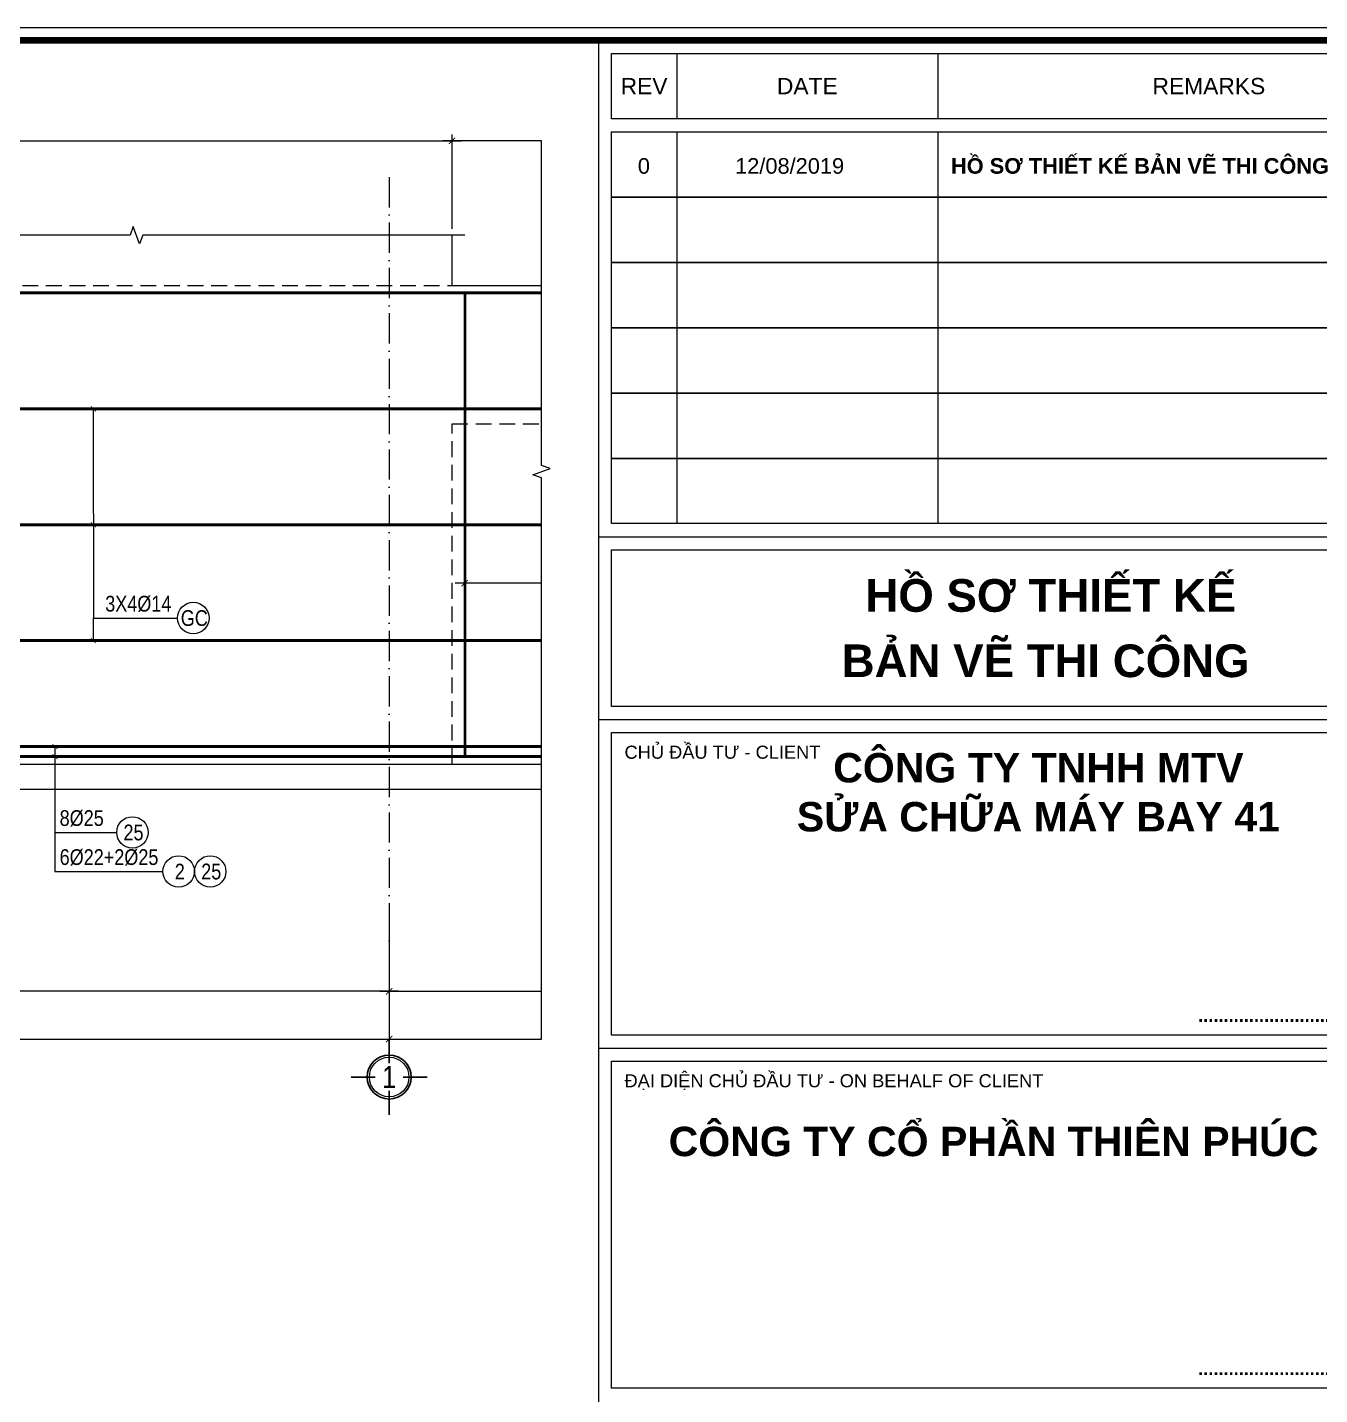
# Model space of a CAD drawing. Header units: millimetres. Extents: x 3014920 to 3563667, y -1638653 to -1356471.
# Drawn here: x 3404788 to 3409919, y -1611492 to -1606064 of the extents above; entities that cross this region are included whole.
import ezdxf
from ezdxf.enums import TextEntityAlignment as Align
from ezdxf.xclip import XClip

# ---------------------------------------------------------------- set-up
doc = ezdxf.new("R2010")
doc.units = ezdxf.units.MM
doc.header["$MEASUREMENT"] = 0
doc.header["$XCLIPFRAME"] = 0
doc.header["$PDMODE"] = 2
for name, pattern in [('6 TANG DIEN HINH 14-15$0$ACAD_ISO10W100', [18, 12, -3, 0, -3]), ('ACAD_ISO04W100', [30, 24, -3, 0, -3]), ('HIDDEN', [0.375, 0.25, -0.125])]:
    doc.linetypes.add(name, pattern=pattern)
doc.layers.get('0').update_dxf_attribs({"lineweight": 9})
doc.layers.get('Defpoints').update_dxf_attribs({"color": 10, "lineweight": 0})
for name, color, linetype, lineweight in [('2', 2, 'Continuous', 20), ('CDAI', 21, 'Continuous', 40), ('CTHEP', 50, 'Continuous', 50), ('DBAO', 90, 'Continuous', 13), ('DGIONG', 130, 'Continuous', 13), ('KTH', 154, 'Continuous', 9), ('Net khuat', 8, 'HIDDEN', 13), ('TEXT', 7, 'Continuous', 15), ('TRUC', 251, 'ACAD_ISO04W100', 9)]:
    doc.layers.add(name, color=color, linetype=linetype, lineweight=lineweight)
doc.layers.add('8', color=8, linetype='Continuous')
doc.layers.add('CHG_XX_Khung ten$0$TKTC', color=1, linetype='Continuous')
doc.styles.add('CHG_XX_Khung ten$0$A1 BORDER$0$ARIAL', font='arial.ttf')
doc.styles.add('CHG_XX_Khung ten$0$A1 BORDER$0$Title Block DD$0$ARIAL', font='arial.ttf')
doc.styles.add('CHG_XX_Khung ten$0$A1 BORDER$0$Title Block DD$0$Arial - Bold', font='arialbd.ttf', dxfattribs={"height": 2.5})
doc.styles.add('CHG_XX_Khung ten$0$arial', font='arial.ttf')
doc.styles.add('CHG_XX_Khung ten$0$Arial - Bold', font='arialbd.ttf')
doc.styles.add('CHG_XX_Khung ten$0$ArialB', font='arialbd.ttf')
doc.styles.add('HELVECONDENSE', font='VHELVCN_0.TTF')
doc.styles.add('Star-HelCon', font='VHELVCN_0.TTF')
doc.styles.add('TTP-HelCon', font='VHELVCN_0.TTF')
doc.styles.add('VNI-HELVE-CONDENSE', font='VHELVCN_0.TTF')
doc.dimstyles.new('kc-25', dxfattribs={"dimtxt": 62.5, "dimasz": 20, "dimexe": 20, "dimexo": 50, "dimgap": 25, "dimtad": 3, "dimdec": 0, "dimzin": 0, "dimdsep": 46, "dimtxsty": 'VNI-HELVE-CONDENSE', "dimblk": 'DIM', "dimcen": 2.5, "dimclrd": 256, "dimclre": 154, "dimclrt": 7, "dimaunit": 1, "dimadec": 0, "dimazin": 0, "dimtfac": 1, "dimtdec": 0, "dimtix": 1, "dimtmove": 0, "dimatfit": 3, "dimldrblk": 'DOT', "dimfxl": 1, "dimtolj": 1, "dimtzin": 0, "dimarcsym": 0})
doc.dimstyles.new('TTP-25', dxfattribs={"dimscale": 25, "dimtxt": 2.5, "dimasz": 1, "dimexe": 1, "dimexo": 1, "dimgap": 0.09, "dimtad": 0, "dimdec": 4, "dimrnd": 1, "dimzin": 9, "dimdsep": 46, "dimtxsty": 'TTP-HelCon', "dimblk": 'ARCHTICK', "dimcen": 0.09, "dimdle": 1.5, "dimclrd": 256, "dimclre": 256, "dimclrt": 7, "dimadec": 0, "dimazin": 0, "dimtfac": 1, "dimtdec": 4, "dimtmove": 0, "dimatfit": 3, "dimldrblk": 'ARCHTICK', "dimfxl": 1, "dimtvp": 1, "dimtolj": 1, "dimtzin": 0, "dimarcsym": 0})

# ---------------------------------------------------------------- blocks, each defined once
blk = doc.blocks.new('_ArchTick')
at = {"color": 0, "linetype": 'ByBlock', "const_width": 0.15}
blk.add_lwpolyline([(-0.5, -0.5), (0.5, 0.5)], dxfattribs=at)
blk = doc.blocks.new('*D1833')
at = {"layer": 'Defpoints', "color": 0, "transparency": 16777216}
for p in [(12900, 574), (12900, 300), (16450, 300)]:
    blk.add_point(p, dxfattribs=at)
at = {"layer": 'KTH', "lineweight": -2, "transparency": 16777216}
for p, q in [((12900, 325), (12900, 599)), ((16450, 325), (16450, 599)), ((16487.5, 574), (12862.5, 574))]:
    blk.add_line(p, q, dxfattribs=at)
at = {"layer": 'KTH', "lineweight": -2, "transparency": 16777216, "xscale": 25, "yscale": 25, "zscale": 25, "rotation": 180}
blk.add_blockref('_ArchTick', (12900, 574), dxfattribs=at)
at = {"layer": 'KTH', "lineweight": -2, "transparency": 16777216, "xscale": 25, "yscale": 25, "zscale": 25}
blk.add_blockref('_ArchTick', (16450, 574), dxfattribs=at)
at = {"layer": 'KTH', "color": 7, "transparency": 16777216, "insert": (14675, 637.8), "char_height": 62.5, "attachment_point": 5, "style": 'TTP-HelCon'}
blk.add_mtext('\\A1;3550', dxfattribs=at)
blk = doc.blocks.new('*D1607')
at = {"layer": 'Defpoints', "color": 0, "transparency": 16777216}
for p in [(71625, -883.8), (74725.1, -883.8), (71625, -1182.1)]:
    blk.add_point(p, dxfattribs=at)
at = {"layer": 'KTH', "lineweight": -2, "transparency": 16777216}
for p, q in [((71625, -908.8), (71625, -1207.1)), ((74725.1, -908.8), (74725.1, -1207.1)), ((74762.6, -1182.1), (71587.5, -1182.1))]:
    blk.add_line(p, q, dxfattribs=at)
at = {"layer": 'KTH', "lineweight": -2, "transparency": 16777216, "xscale": 25, "yscale": 25, "zscale": 25}
for p, rotation in [((71625, -1182.1), 179.9999999866598), ((74725.1, -1182.1), 359.9999999866598)]:
    blk.add_blockref('_ArchTick', p, dxfattribs=dict(at, rotation=rotation))
at = {"layer": 'KTH', "color": 7, "transparency": 16777216, "insert": (73175.1, -1112.2), "char_height": 62.5, "attachment_point": 5, "rotation": 360, "style": 'TTP-HelCon'}
blk.add_mtext('\\A1;4Þ14a250-3', dxfattribs=at)
blk = doc.blocks.new('*D1611')
at = {"layer": 'Defpoints', "color": 0, "transparency": 16777216}
for p in [(71575, 574), (65425, 300), (71575, 200)]:
    blk.add_point(p, dxfattribs=at)
at = {"layer": 'KTH', "lineweight": -2, "transparency": 16777216}
for p, q in [((65425, 325), (65425, 599)), ((71575, 225), (71575, 599)), ((65387.5, 574), (71612.5, 574))]:
    blk.add_line(p, q, dxfattribs=at)
at = {"layer": 'KTH', "lineweight": -2, "transparency": 16777216, "xscale": 25, "yscale": 25, "zscale": 25, "rotation": 180}
blk.add_blockref('_ArchTick', (65425, 574), dxfattribs=at)
at = {"layer": 'KTH', "lineweight": -2, "transparency": 16777216, "xscale": 25, "yscale": 25, "zscale": 25}
blk.add_blockref('_ArchTick', (71575, 574), dxfattribs=at)
at = {"layer": 'KTH', "color": 7, "transparency": 16777216, "insert": (68500, 637.8), "char_height": 62.5, "attachment_point": 5, "style": 'TTP-HelCon'}
blk.add_mtext('\\A1;6150', dxfattribs=at)
blk = doc.blocks.new('*D1613')
at = {"layer": 'Defpoints', "color": 0, "transparency": 16777216}
for p in [(71325, -2445.3), (64975, -2676.6), (71325, -2991.7)]:
    blk.add_point(p, dxfattribs=at)
at = {"layer": 'KTH', "lineweight": -2, "transparency": 16777216}
for p, q in [((71325, -2470.3), (71325, -3016.7)), ((64975, -2701.6), (64975, -3016.7)), ((64937.5, -2991.7), (71362.5, -2991.7))]:
    blk.add_line(p, q, dxfattribs=at)
at = {"layer": 'KTH', "lineweight": -2, "transparency": 16777216, "xscale": 25, "yscale": 25, "zscale": 25, "rotation": 180}
blk.add_blockref('_ArchTick', (64975, -2991.7), dxfattribs=at)
at = {"layer": 'KTH', "lineweight": -2, "transparency": 16777216, "xscale": 25, "yscale": 25, "zscale": 25}
blk.add_blockref('_ArchTick', (71325, -2991.7), dxfattribs=at)
at = {"layer": 'KTH', "color": 7, "transparency": 16777216, "insert": (68150, -2927.9), "char_height": 62.5, "attachment_point": 5, "style": 'TTP-HelCon'}
blk.add_mtext('\\A1;6350', dxfattribs=at)
blk = doc.blocks.new('*D1614')
at = {"layer": 'Defpoints', "color": 0, "transparency": 16777216}
for p in [(71325, -2445.3), (82475, -2445.3), (82475, -2991.7)]:
    blk.add_point(p, dxfattribs=at)
at = {"layer": 'KTH', "lineweight": -2, "transparency": 16777216}
for p, q in [((71325, -2470.3), (71325, -3016.7)), ((82475, -2470.3), (82475, -3016.7)), ((71287.5, -2991.7), (82512.5, -2991.7))]:
    blk.add_line(p, q, dxfattribs=at)
at = {"layer": 'KTH', "lineweight": -2, "transparency": 16777216, "xscale": 25, "yscale": 25, "zscale": 25, "rotation": 180}
blk.add_blockref('_ArchTick', (71325, -2991.7), dxfattribs=at)
at = {"layer": 'KTH', "lineweight": -2, "transparency": 16777216, "xscale": 25, "yscale": 25, "zscale": 25}
blk.add_blockref('_ArchTick', (82475, -2991.7), dxfattribs=at)
at = {"layer": 'KTH', "color": 7, "transparency": 16777216, "insert": (76900, -2927.9), "char_height": 62.5, "attachment_point": 5, "style": 'TTP-HelCon'}
blk.add_mtext('\\A1;11150', dxfattribs=at)
blk = doc.blocks.new('*D1590')
at = {"layer": 'Defpoints', "color": 0, "transparency": 16777216}
for p in [(71575, 574), (71575, 300), (73175, 300)]:
    blk.add_point(p, dxfattribs=at)
at = {"layer": 'KTH', "lineweight": -2, "transparency": 16777216}
for p, q in [((71575, 325), (71575, 599)), ((73175, 325), (73175, 599)), ((73212.5, 574), (71537.5, 574))]:
    blk.add_line(p, q, dxfattribs=at)
at = {"layer": 'KTH', "lineweight": -2, "transparency": 16777216, "xscale": 25, "yscale": 25, "zscale": 25, "rotation": 180}
blk.add_blockref('_ArchTick', (71575, 574), dxfattribs=at)
at = {"layer": 'KTH', "lineweight": -2, "transparency": 16777216, "xscale": 25, "yscale": 25, "zscale": 25}
blk.add_blockref('_ArchTick', (73175, 574), dxfattribs=at)
at = {"layer": 'KTH', "color": 7, "transparency": 16777216, "insert": (72375, 637.8), "char_height": 62.5, "attachment_point": 5, "style": 'TTP-HelCon'}
blk.add_mtext('\\A1;1600', dxfattribs=at)
blk = doc.blocks.new('dau truc')
blk.add_circle((0, 0), 180)
at = {"layer": '8'}
for p, q in [((0, 127), (0, 345)), ((-127, 0), (-345, 0)), ((345, 0), (127, 0)), ((0, -345), (0, -127))]:
    blk.add_line(p, q, dxfattribs=at)
blk.add_circle((0, 0), 200, dxfattribs=at)
at = {"layer": 'TEXT', "style": 'HELVECONDENSE'}
blk.add_attdef('A', text='', height=233, dxfattribs=at).set_placement((0, 0), align=Align.MIDDLE)
blk = doc.blocks.new('*D1603')
at = {"layer": 'Defpoints', "color": 0, "transparency": 16777216}
for p in [(71325, -2445.3), (68225, -2501.1), (68225, -2802.1)]:
    blk.add_point(p, dxfattribs=at)
at = {"layer": 'KTH', "lineweight": -2, "transparency": 16777216}
for p, q in [((71325, -2470.3), (71325, -2827.1)), ((68225, -2526.1), (68225, -2827.1)), ((71362.5, -2802.1), (68187.5, -2802.1))]:
    blk.add_line(p, q, dxfattribs=at)
at = {"layer": 'KTH', "lineweight": -2, "transparency": 16777216, "xscale": 25, "yscale": 25, "zscale": 25, "rotation": 180}
blk.add_blockref('_ArchTick', (68225, -2802.1), dxfattribs=at)
at = {"layer": 'KTH', "lineweight": -2, "transparency": 16777216, "xscale": 25, "yscale": 25, "zscale": 25}
blk.add_blockref('_ArchTick', (71325, -2802.1), dxfattribs=at)
at = {"layer": 'KTH', "color": 7, "transparency": 16777216, "insert": (69775, -2738.3), "char_height": 62.5, "attachment_point": 5, "style": 'TTP-HelCon'}
blk.add_mtext('\\A1;3100', dxfattribs=at)
blk = doc.blocks.new('DIM')
h = blk.add_hatch(color=1)
h.paths.add_polyline_path([(0.49, 0.29, 1), (0.29, 0.49), (-0.19, 0), (0.19, 0)])
h.paths.add_polyline_path([(0.19, 0), (-0.19, 0), (-0.49, -0.29, 1), (-0.29, -0.49)])
at = {"color": 9}
for p, q in [((-0.19, 0), (-1.5, 0)), ((0.19, 0), (1.5, 0))]:
    blk.add_line(p, q, dxfattribs=at)
at = {"color": 1}
for p, q in [((-0.49, -0.29), (0.29, 0.49)), ((-0.29, -0.49), (0.49, 0.29)), ((-0.19, 0), (0.19, 0))]:
    blk.add_line(p, q, dxfattribs=at)
blk.add_arc((-0.39, -0.39), 0.138, 135, 315, dxfattribs=at)
blk = doc.blocks.new('*D1580')
at = {"layer": 'Defpoints', "color": 0, "transparency": 16777216}
for p in [(71325, -2445.3), (74825, -2501.1), (74825, -2802.1)]:
    blk.add_point(p, dxfattribs=at)
at = {"layer": 'KTH', "lineweight": -2, "transparency": 16777216}
for p, q in [((71325, -2470.3), (71325, -2827.1)), ((74825, -2526.1), (74825, -2827.1)), ((71287.5, -2802.1), (74862.5, -2802.1))]:
    blk.add_line(p, q, dxfattribs=at)
at = {"layer": 'KTH', "lineweight": -2, "transparency": 16777216, "xscale": 25, "yscale": 25, "zscale": 25, "rotation": 180}
blk.add_blockref('_ArchTick', (71325, -2802.1), dxfattribs=at)
at = {"layer": 'KTH', "lineweight": -2, "transparency": 16777216, "xscale": 25, "yscale": 25, "zscale": 25}
blk.add_blockref('_ArchTick', (74825, -2802.1), dxfattribs=at)
at = {"layer": 'KTH', "color": 7, "transparency": 16777216, "insert": (73075, -2738.3), "char_height": 62.5, "attachment_point": 5, "style": 'TTP-HelCon'}
blk.add_mtext('\\A1;3500', dxfattribs=at)
blk = doc.blocks.new('CHG_XX_Khung ten')
for p, q in [((687, 577), (687, 17)), ((687, 501), (824, 501)), ((687, 473), (824, 473)), ((687, 422.69), (824, 422.69))]:
    blk.add_line(p, q)
at = {"linetype": 'Continuous'}
for p, q in [((699, 575), (699, 565)), ((739, 575), (739, 565)), ((699, 563), (699, 503)), ((739, 563), (739, 503))]:
    blk.add_line(p, q, dxfattribs=at)
blk.add_lwpolyline([(15, 579), (826, 579), (826, 15), (15, 15)], close=True)
at = {"color": 4, "linetype": 'Continuous', "const_width": 1}
blk.add_lwpolyline([(17, 577), (824, 577), (824, 17), (17, 17)], close=True, dxfattribs=at)
at = {"linetype": 'Continuous'}
for points in [[(822, 565), (689, 565), (689, 575), (822, 575)], [(822, 553), (689, 553), (689, 563), (822, 563)], [(822, 543), (689, 543), (689, 553), (822, 553)], [(822, 533), (689, 533), (689, 543), (822, 543)], [(822, 523), (689, 523), (689, 533), (822, 533)], [(822, 513), (689, 513), (689, 523), (822, 523)], [(822, 503), (689, 503), (689, 513), (822, 513)], [(689, 499), (822, 499), (822, 475), (689, 475)]]:
    blk.add_lwpolyline(points, close=True, dxfattribs=at)
for s, height, style, p in [('REV', 2.5, 'CHG_XX_Khung ten$0$A1 BORDER$0$ARIAL', (694, 570)), ('DATE', 2.5, 'CHG_XX_Khung ten$0$A1 BORDER$0$ARIAL', (719, 570)), ('REMARKS', 2.5, 'CHG_XX_Khung ten$0$A1 BORDER$0$ARIAL', (780.5, 570)), ('12/08/2019', 2.389, 'CHG_XX_Khung ten$0$arial', (716.29, 557.78)), ('0', 2.39, 'CHG_XX_Khung ten$0$arial', (693.97, 557.78))]:
    blk.add_text(s, height=height, dxfattribs=dict(style=style)).set_placement(p, align=Align.MIDDLE_CENTER)
for s, height, style, p in [('HỒ SƠ THIẾT KẾ BẢN VẼ THI CÔNG', 2.3887, 'CHG_XX_Khung ten$0$ArialB', (741, 557.78)), ('CHỦ ĐẦU TƯ - CLIENT', 2, 'CHG_XX_Khung ten$0$A1 BORDER$0$Title Block DD$0$ARIAL', (691, 468)), ('ĐẠI DIỆN CHỦ ĐẦU TƯ - ON BEHALF OF CLIENT ', 2, 'CHG_XX_Khung ten$0$A1 BORDER$0$Title Block DD$0$ARIAL', (691, 417.69))]:
    blk.add_text(s, height=height, dxfattribs=dict(style=style)).set_placement(p, align=Align.MIDDLE_LEFT)
at = {"style": 'CHG_XX_Khung ten$0$A1 BORDER$0$Title Block DD$0$Arial - Bold'}
for p in [(820, 427.69), (820, 373.62)]:
    blk.add_text('.....................................................', height=2, dxfattribs=at).set_placement(p, align=Align.MIDDLE_RIGHT)
at = {"layer": 'CHG_XX_Khung ten$0$TKTC', "style": 'CHG_XX_Khung ten$0$Arial - Bold'}
for s, p in [('HỒ SƠ THIẾT KẾ', (756.29, 492)), ('BẢN VẼ THI CÔNG', (755.5, 482))]:
    blk.add_text(s, height=5, dxfattribs=at).set_placement(p, align=Align.MIDDLE_CENTER)
at = {"ltscale": 10, "char_height": 4.5, "attachment_point": 2, "style": 'CHG_XX_Khung ten$0$A1 BORDER$0$Title Block DD$0$Arial - Bold', "bg_fill": 2}
for s, insert, width in [('CÔNG TY TNHH MTV\\PSỬA CHỮA MÁY BAY 41', (754.39, 467.87), 83.001), ('CÔNG TY CỔ PHẦN THIÊN PHÚC ĐIỀN', (755.91, 410.64), 121.2929)]:
    blk.add_mtext(s, dxfattribs=dict(at, insert=insert, width=width))
at = {"linetype": 'Continuous'}
for points in [[(689, 471), (822, 471), (822, 424.69), (689, 424.69)], [(689, 420.69), (822, 420.69), (822, 370.62), (689, 370.62)]]:
    blk.add_lwpolyline(points, close=True, dxfattribs=at)
blk = doc.blocks.new('2Y-30')
at = {"layer": 'CTHEP'}
blk.add_line((49527.12206, -515), (4760.76516, -515), dxfattribs=at)
blk.add_lwpolyline([(4707.31066, -529.99859), (4707.31066, -30), (49599.99998, -30)], dxfattribs=at)
at = {"layer": 'DBAO', "linetype": 'Continuous'}
blk.add_line((13199.99998, 0), (16199.99998, 0), dxfattribs=at)
at = {"layer": 'KTH'}
dim = blk.add_linear_dim(base=(12899.99998, 574.00461), p1=(16449.99998, 300), p2=(12899.99998, 300), dimstyle='TTP-25', override={"dimtmove": 1}, dxfattribs=at)
dim.commit()
dim.dimension.update_dxf_attribs({"geometry": '*D1833', "text_midpoint": (14674.99998, 637.83794)})
blk = doc.blocks.new('2Y-29')
at = {"layer": 'CDAI'}
blk.add_lwpolyline([(71625.02751, -30), (71625.02751, -1870)], dxfattribs=at)
at = {"layer": 'CTHEP'}
for p, q in [((82396.41101, -489.99841), (8878.4469, -489.99842)), ((82396.41101, -949.99894), (8878.4469, -949.99894)), ((82396.41101, -1409.99947), (8878.4469, -1409.99947))]:
    blk.add_line(p, q, dxfattribs=at)
for points in [[(8854.99241, -529.99859), (8854.99241, -30), (82444.99991, -30)], [(54492.90498, -1870), (82444.99991, -1870), (82444.99991, -1170)], [(68224.99358, -1831.05413), (74825.02138, -1831.05413)], [(8854.9924, -1870), (54492.90498, -1870)]]:
    blk.add_lwpolyline(points, dxfattribs=at)
at = {"layer": 'DBAO', "linetype": 'Continuous'}
for p, q in [((71574.99992, 0), (71574.99992, 200)), ((16899.99991, -1900), (55974.98808, -1900)), ((55974.9879, -1900), (82474.99991, -1900))]:
    blk.add_line(p, q, dxfattribs=at)
at = {"layer": 'DBAO'}
blk.add_line((71574.99992, 0), (73155.0843, 0), dxfattribs=at)
at = {"layer": 'DBAO', "linetype": 'Continuous', "flags": 128}
for points in [[(55974.98808, -2000), (82474.99991, -2000), (82474.99991, 0)], [(16899.99991, -2000), (55974.98828, -2000)]]:
    blk.add_lwpolyline(points, dxfattribs=at)
at = {"layer": 'DGIONG', "linetype": 'Continuous', "flags": 128}
blk.add_lwpolyline([(71624.99992, 200), (70346.48052, 200), (70333.98052, 165.65653), (70308.98052, 234.34347), (70296.48052, 200), (68974.98492, 200)], dxfattribs=at)
at = {"layer": 'DGIONG'}
for centre in [(70547.23233, -1320.57282), (70305.78768, -2171.66908), (70489.48068, -2326.65003), (70614.48068, -2326.65003)]:
    blk.add_circle(centre, 62.5, dxfattribs=at)
at = {"layer": 'Net khuat', "ltscale": 250}
for p, q in [((69024.99992, 0), (71574.99992, 0)), ((71575.0275, -1900), (71575.0275, -550)), ((71575.0275, -550), (82175.01817, -550))]:
    blk.add_line(p, q, dxfattribs=at)
at = {"layer": 'TRUC', "linetype": '6 TANG DIEN HINH 14-15$0$ACAD_ISO10W100', "ltscale": 10, "elevation": 0}
blk.add_lwpolyline([(71324.99991, 429.57332), (71324.99991, -2641.26711)], dxfattribs=at)
at = {"layer": '2', "ltscale": 300}
ref = blk.add_blockref('dau truc', (71324.99991, -3142.60952), dxfattribs=dict(at, xscale=0.436713129747659, yscale=0.436713129747659, zscale=0.436713129747659))
ref.add_attrib('A', '1', dxfattribs={"layer": 'TEXT', "height": 87.5, "style": 'HELVECONDENSE'}).set_placement((71324.99991, -3142.60952), align=Align.MIDDLE)
at = {"layer": 'TEXT', "style": 'TTP-HelCon'}
for s, p in [('3X4Þ14', (70197.66147, -1294.71982)), ('8Þ25', (70016.6728, -2145.81608, 0)), ('6Þ22+2Þ25', (70016.6728, -2300.79708, 0))]:
    blk.add_text(s, height=62.5, dxfattribs=at).set_placement(p)
at = {"layer": 'TEXT', "style": 'Star-HelCon'}
for s, p in [('GC', (70551.399, -1320.57282)), ('25', (70309.95434, -2171.66908)), ('2', (70493.64734, -2326.65003)), ('25', (70618.64734, -2326.65003))]:
    blk.add_text(s, height=62.5, dxfattribs=at).set_placement(p, align=Align.MIDDLE)
at = {"layer": 'KTH', "color": 5}
for base, p1, p2, picture, middle in [((71574.99992, 574.00461), (65424.99991, 300), (71574.99992, 200), '*D1611', (68499.99991, 637.83794)), ((71324.99991, -2991.74498), (64974.99991, -2676.57625), (71324.99991, -2445.31883), '*D1613', (68149.99991, -2927.91165)), ((82474.99991, -2991.74498), (71324.99991, -2445.31883), (82474.99991, -2445.31883), '*D1614', (76899.99991, -2927.91165))]:
    dim = blk.add_linear_dim(base=base, p1=p1, p2=p2, dimstyle='TTP-25', override={"dimtmove": 1}, dxfattribs=at)
    dim.commit()
    dim.dimension.update_dxf_attribs({"geometry": picture, "text_midpoint": middle})
at = {"layer": 'KTH'}
for base, p1, p2, picture, middle in [((71574.99992, 574.00461), (73175.0075, 300), (71574.99992, 300), '*D1590', (72375.00371, 637.83794)), ((74825.02138, -2802.09838), (71324.99991, -2445.31883), (74825.02138, -2501.05412), '*D1580', (73075.01065, -2738.26505))]:
    dim = blk.add_linear_dim(base=base, p1=p1, p2=p2, dimstyle='TTP-25', override={"dimtmove": 1}, dxfattribs=at)
    dim.commit()
    dim.dimension.update_dxf_attribs({"geometry": picture, "text_midpoint": middle})
dim = blk.add_linear_dim(base=(71625.02751, -1182.1056), p1=(74725.0843, -883.76691), p2=(71625.02751, -883.76691), angle=179.99999999, text='4Þ14a250-3', dimstyle='TTP-25', override={"dimtmove": 1}, dxfattribs=at)
dim.commit()
dim.dimension.update_dxf_attribs({"geometry": '*D1607', "text_midpoint": (73175.0559, -1112.18893)})
dim = blk.add_linear_dim(base=(68224.99358, -2802.09838), p1=(71324.99991, -2445.31883), p2=(68224.99358, -2501.05412), angle=180, dimstyle='TTP-25', override={"dimtmove": 1}, dxfattribs=at)
dim.commit()
dim.dimension.update_dxf_attribs({"geometry": '*D1603', "text_midpoint": (69774.99675, -2738.26505)})
at = {"layer": 'DGIONG'}
for points in [[(70150.45181, -489.99842), (70150.54649, -1320.57277), (70482.23227, -1320.57277)], [(70150.51387, -949.99894), (70150.54649, -1320.57277), (70482.23227, -1320.57277)], [(70150.54685, -1409.99947), (70150.54649, -1320.57277), (70482.23227, -1320.57277)], [(69998.161, -1831.05412), (69998.16077, -2171.66903), (70243.28768, -2171.66903)], [(69998.16095, -1871.05412), (69998.16077, -2326.65003), (70426.98068, -2326.65003)]]:
    blk.add_leader(points, dimstyle='kc-25', override={"dimtad": 0, "dimldrblk": 'ArchTick', "dimfxl": 100, "dimarcsym": 1}, dxfattribs=at)

msp = doc.modelspace()

# ---------------------------------------------------------------- linework, layer by layer
at = {"layer": 'DGIONG', "linetype": 'Continuous', "elevation": 0, "flags": 128}
msp.add_lwpolyline([(3406829.54426, -1610080.23461), (3406829.54435, -1607852.93349), (3406795.20088, -1607840.43349), (3406863.88781, -1607815.43349), (3406829.54435, -1607802.93349), (3406829.54424, -1606514.48502)], dxfattribs=at)

# ---------------------------------------------------------------- block references
at = {"layer": 'DGIONG', "color": 5}
ref = msp.add_blockref('2Y-29', (3359736.40177, -1606887.9753), dxfattribs=at)
XClip(ref).set_block_clipping_path([(8162.2922961921, -4196.4496964479), (25321.5566864503, 893.402555305)])
ref = msp.add_blockref('2Y-29', (3334899.87616, -1607088.48963), dxfattribs=at)
XClip(ref).set_block_clipping_path([(55032.4026973099, -3744.03577722), (71929.6680758409, 1930.9580064949)])
ref = msp.add_blockref('2Y-30', (3395784.74476, -1610896.774), dxfattribs=at)
XClip(ref).set_block_clipping_path([(15828.818247295, -3440.016409765), (32997.5827770201, 879.3941405299)])

# ---------------------------------------------------------------- next in the draw order: block references
at = {"color": 5, "xscale": 25.92478421704392, "yscale": 25.92478421704392, "zscale": 25.92478421704392}
msp.add_blockref('CHG_XX_Khung ten', (3389245.2673, -1621074.38806), dxfattribs=at)

doc.saveas('drawing.dxf')
